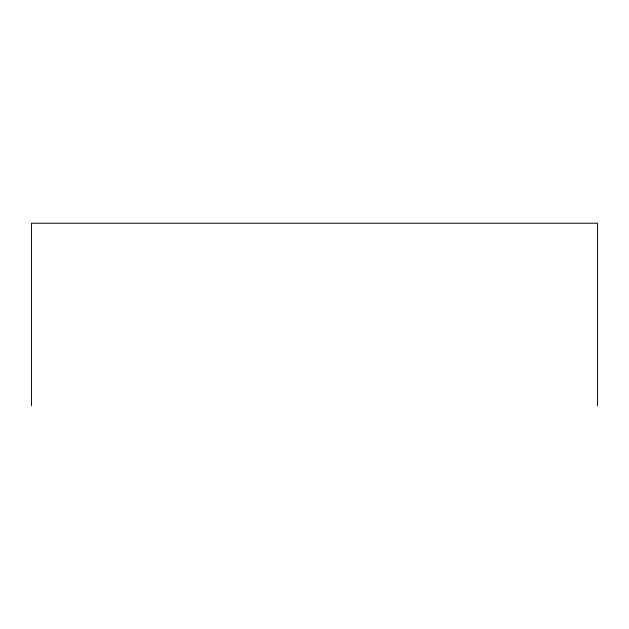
<?xml version="1.0" encoding="UTF-8"?>
<svg xmlns="http://www.w3.org/2000/svg" width="629" height="629" viewBox="0 0 629 629"><rect width="100%" height="100%" fill="white"/><g stroke="black" fill="none" stroke-linecap="round" stroke-linejoin="round"><path stroke-width="0.94" d="M597.55 405.752L597.55 223.248L31.45 223.248L31.45 405.752"/></g></svg>
